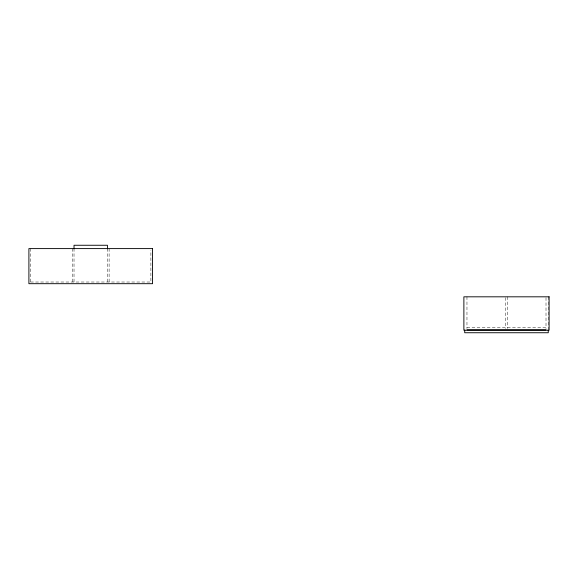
<?xml version="1.0" encoding="UTF-8"?>
<svg xmlns="http://www.w3.org/2000/svg" width="578" height="578" viewBox="0 0 578 578"><rect width="100%" height="100%" fill="white"/><g stroke="black" fill="none" stroke-linecap="round" stroke-linejoin="round"><path stroke-width="0.43" stroke-dasharray="2.89 2.17" d="M30.569 282.021L150.887 282.021L150.887 250.361M466.966 327.733L546.008 327.733M548.262 296.817L548.262 329.359M546.008 297.692L546.008 328.477M507.325 296.817L507.325 328.477M505.656 297.692L505.656 328.477M466.966 296.817L466.966 328.477M109.112 248.598L109.112 282.021M107.436 248.598L107.436 282.021M74.02 248.598L74.02 282.021M72.344 248.598L72.344 283.69M30.569 248.598L30.569 283.69"/><path stroke-width="0.87" d="M466.966 329.821L546.008 329.821M548.262 330.045L548.262 332.74L464.712 332.74L464.712 330.045M107.436 248.843L107.436 245.26L74.02 245.26L74.02 248.843M152.556 248.598L28.9 248.598L28.9 283.69L152.556 283.69L152.556 248.598M549.1 296.817L463.881 296.817L463.881 330.233L549.1 330.233L549.1 296.817"/></g></svg>
